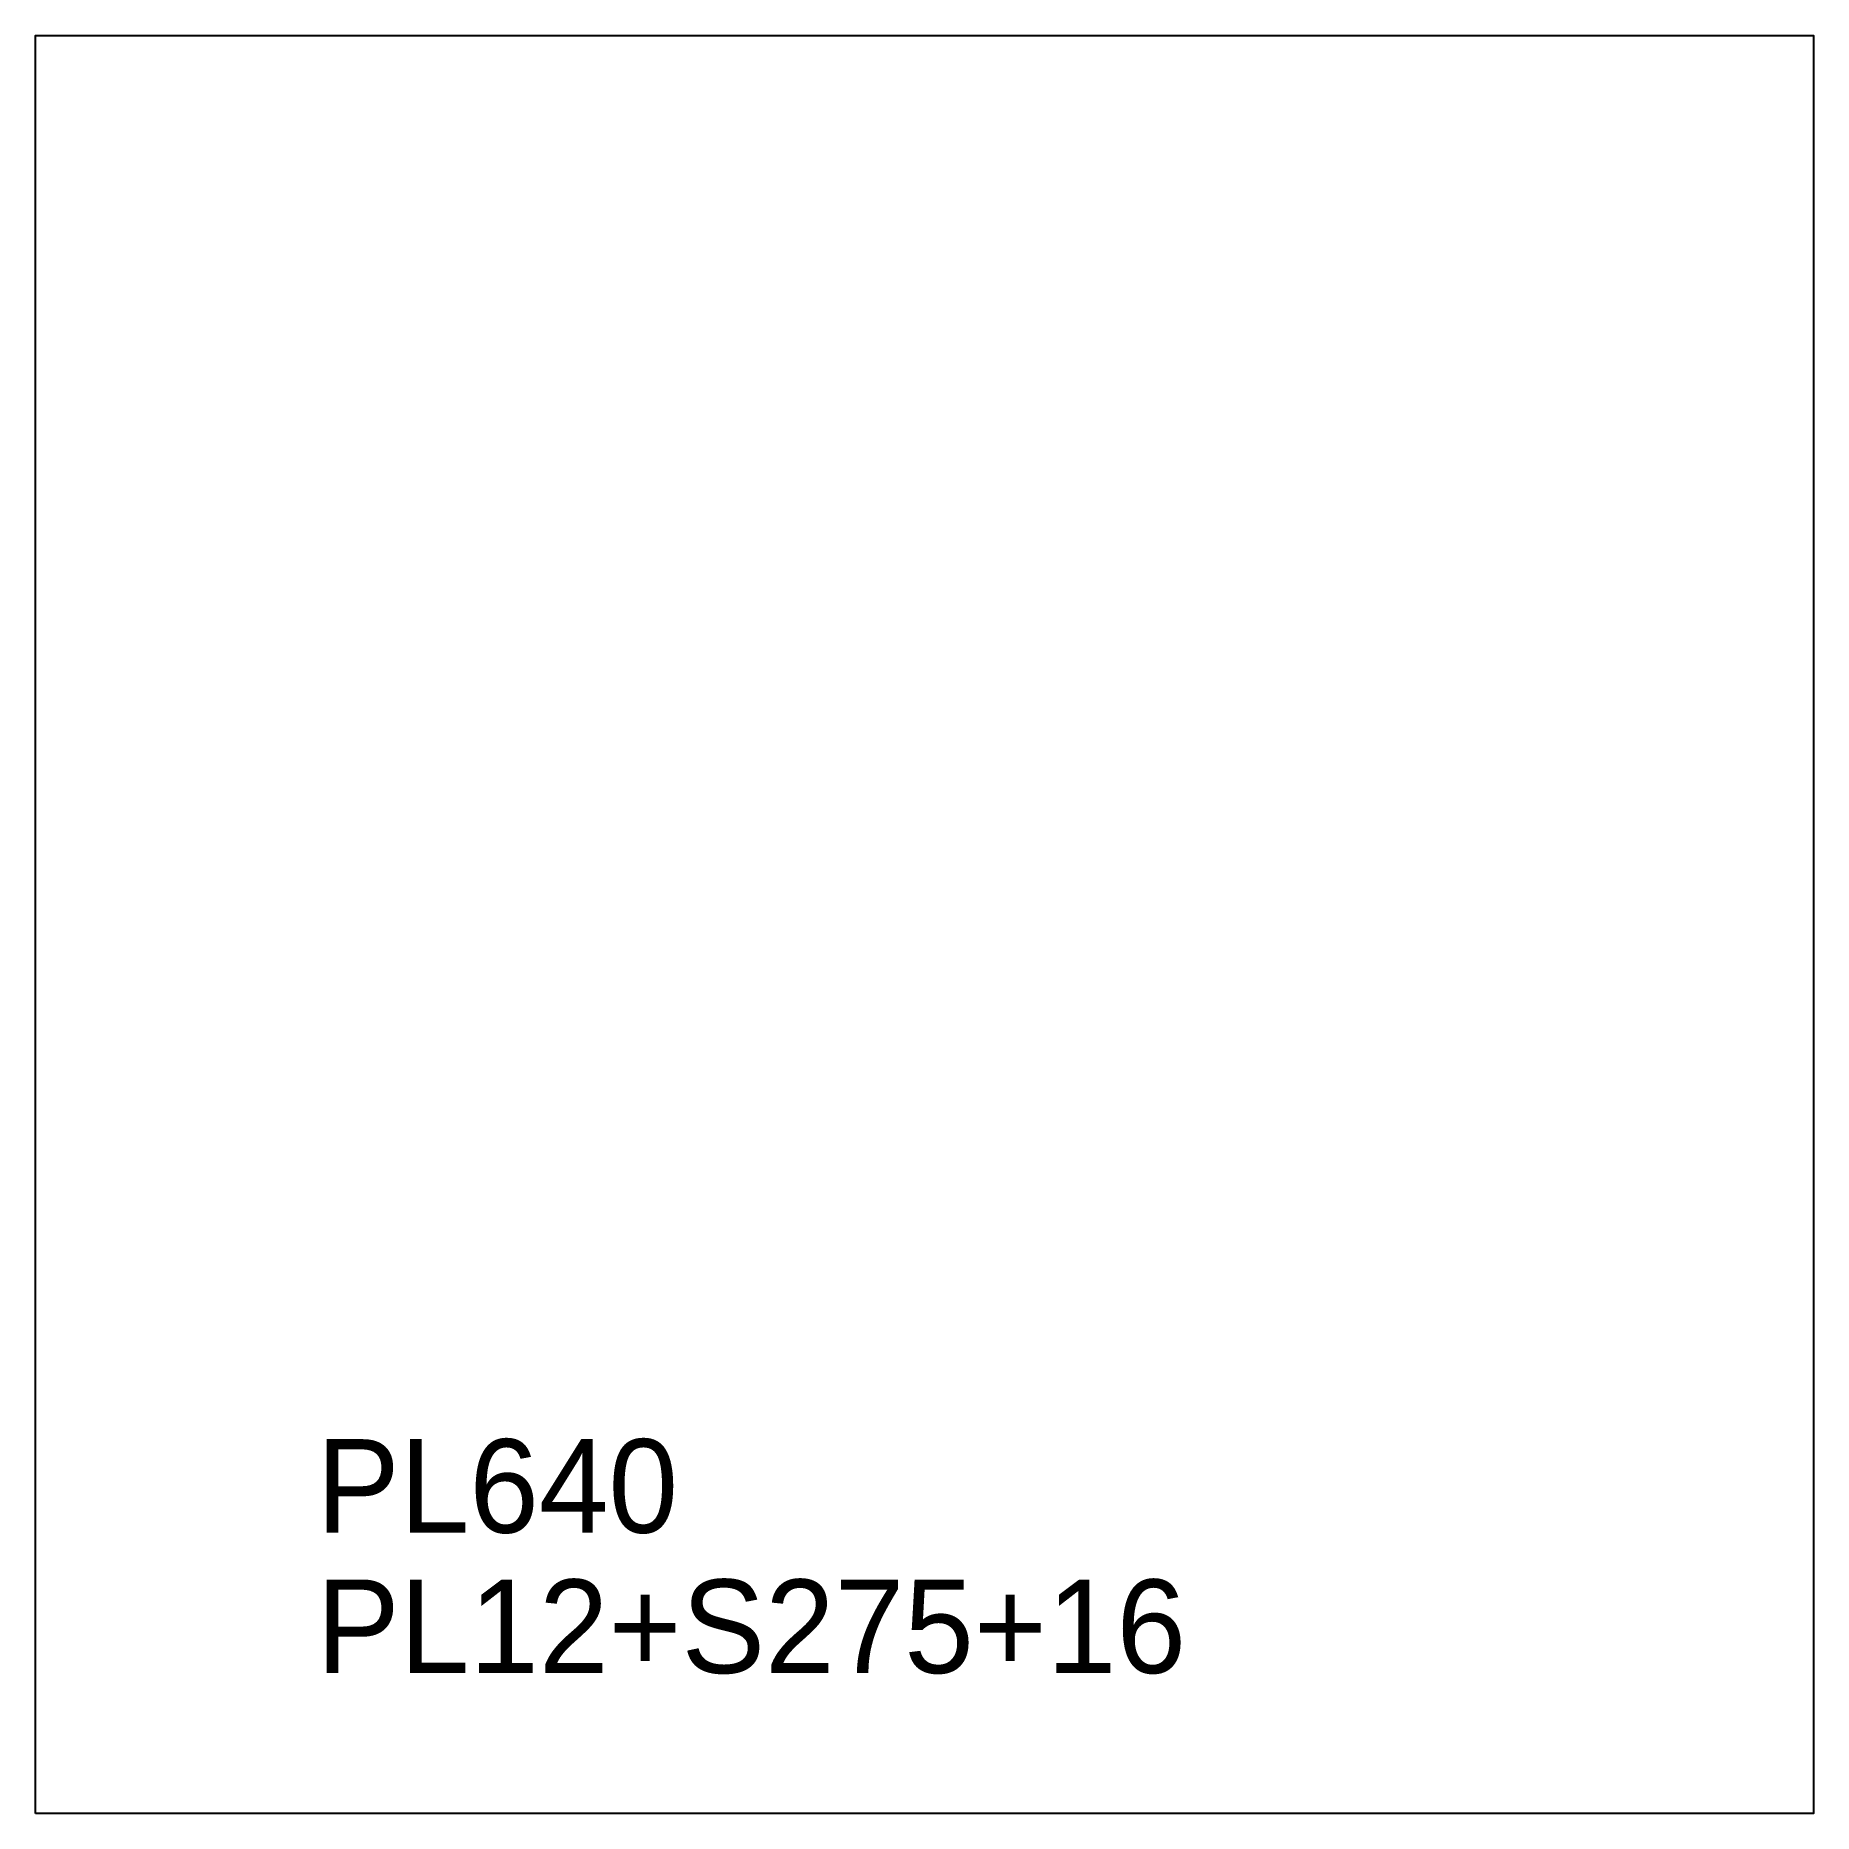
# Model space of a CAD drawing. Extents: x 0 to 190, y 0 to 190.
import ezdxf

# ---------------------------------------------------------------- set-up
doc = ezdxf.new("R2010")
doc.units = 0
for name, color, linetype in [('CUT', 7, 'CONTINUOUS'), ('SCRIBE', 3, 'CONTINUOUS'), ('TEXT', 7, 'CONTINUOUS')]:
    doc.layers.add(name, color=color, linetype=linetype)

msp = doc.modelspace()

# ---------------------------------------------------------------- linework, layer by layer
at = {"layer": 'CUT', "color": 7, "linetype": 'CONTINUOUS'}
msp.add_lwpolyline([(0, 0), (0, 190), (190, 190), (190, 0)], close=True, dxfattribs=at)

# ---------------------------------------------------------------- texts
at = {"layer": 'SCRIBE', "color": 3}
msp.add_text('PL640', height=10, dxfattribs=at).set_placement((30, 30))
at = {"layer": 'TEXT', "color": 7}
msp.add_text('PL12+S275+16', height=10, dxfattribs=at).set_placement((30, 15))

doc.saveas('drawing.dxf')
